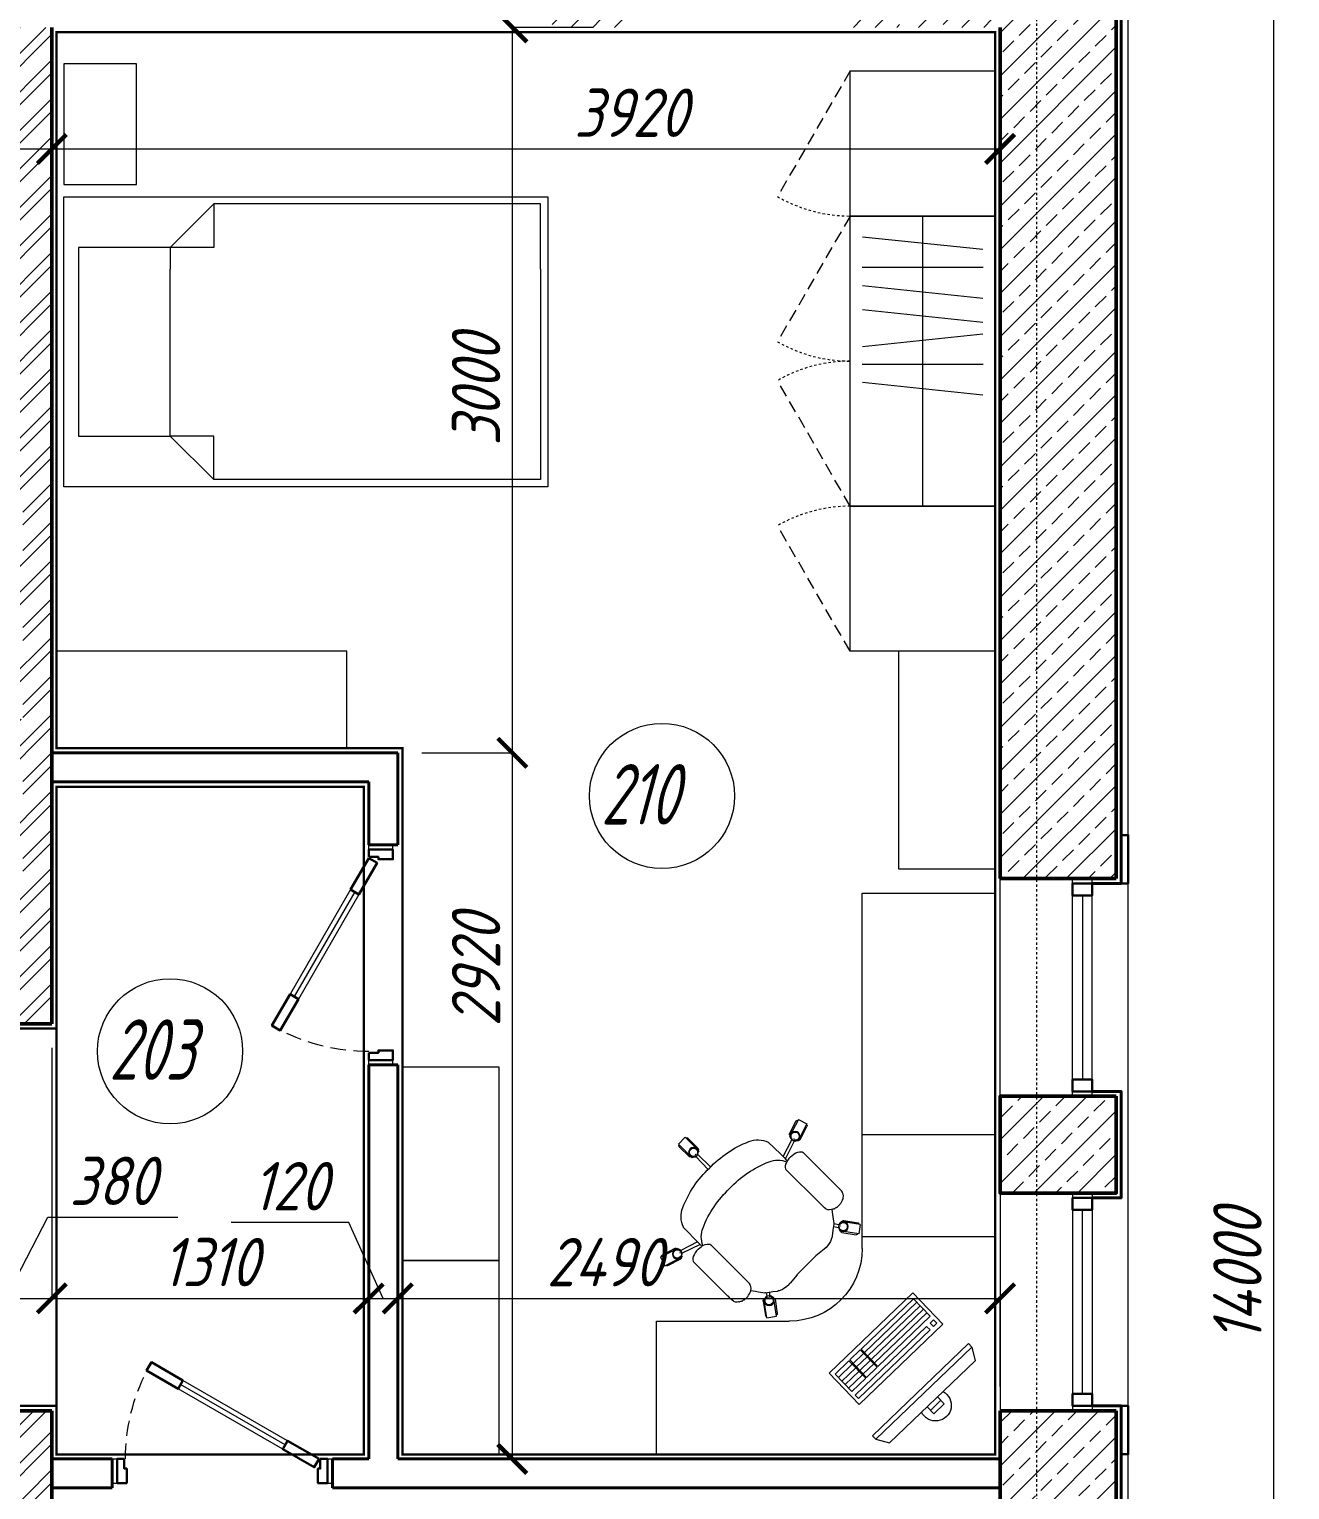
# Model space of a CAD drawing. Header units: millimetres. Extents: x 54 to 1314, y 20 to 614.
# Drawn here: x 670.3 to 722.4, y 493.6 to 554 of the extents above; entities that cross this region are included whole.
import ezdxf

# ---------------------------------------------------------------- set-up
doc = ezdxf.new("R2010")
doc.units = ezdxf.units.MM
for name, pattern in [('CENTER2', [1.125, 0.75, -0.125, 0.125, -0.125]), ('невидимая', [9.525, 6.35, -3.175]), ('невидимая2', [0.1875, 0.125, -0.0625])]:
    doc.linetypes.add(name, pattern=pattern)
for name, color, linetype, lineweight in [('A_ДВЕРИ', 106, 'Continuous', 30), ('A_ОКНА', 4, 'Continuous', 13), ('A_ПЕРЕГОР', 213, 'Continuous', 40), ('A_РАЗМ.ОСНОВНЫЕ', 4, 'Continuous', 13), ('A_ТЕХНОЛОГ', 36, 'Continuous', 9), ('А_КИРПИЧ ОБЛИЦ.', 250, 'Continuous', 30), ('А_МАРК.ПОМЕЩЕНИЙ', 173, 'Continuous', 20), ('А_МЕБЕЛЬ', 36, 'Continuous', 9), ('А_ОК.ПЕРЕПЛЕТ', 4, 'Continuous', 30), ('А_ПЕРВЫЙ ПЛАН', 102, 'Continuous', 15), ('А_СТЕНЫ ГАЗОБЕТОН', 5, 'Continuous', 50), ('А_СТЕНЫ КИРПИЧ', 5, 'Continuous', 50), ('А_ШТУКАТУРКА ФАСАД', 7, 'Continuous', 15), ('ОСИ', 40, 'CENTER2', 18)]:
    doc.layers.add(name, color=color, linetype=linetype, lineweight=lineweight)
doc.styles.add('ROMANS', font='romans.shx', dxfattribs={"width": 0.8, "oblique": 15})
doc.styles.add('SPDS', font='romans.shx', dxfattribs={"width": 0.85, "oblique": 15})
doc.dimstyles.new('100', dxfattribs={"dimtxt": 2, "dimasz": 1.2, "dimexe": 0, "dimexo": 1, "dimgap": 0.5, "dimtad": 1, "dimdec": 0, "dimlfac": 100, "dimdsep": 46, "dimtxsty": 'ROMANS', "dimblk1": 'ARCHTICK', "dimblk2": 'ARCHTICK', "dimsah": 1, "dimcen": 2, "dimclrd": 256, "dimclre": 256, "dimclrt": 256, "dimadec": 0, "dimazin": 2, "dimtfac": 1, "dimtdec": 0, "dimtmove": 1, "dimatfit": 3, "dimfxl": 1, "dimtvp": 1.5, "dimtolj": 1, "dimtzin": 0, "dimlwd": -1, "dimlwe": -1, "dimarcsym": 0})
pattern_1 = [(45, (289238.3103, -36474.056), (-0.898025612, 0.898025612), []), (45, (289239.2083, -36474.056), (-0.898025612, 0.898025612), [0.635, -0.3175])]

# ---------------------------------------------------------------- blocks, each defined once
blk = doc.blocks.new('Дверь 900х2100 СТ')
at = {"layer": 'A_ДВЕРИ', "lineweight": 9}
for p, q in [((-1.622, 5), (-1.022, 5)), ((6.878, 5), (7.478, 5)), ((-1.622, 4), (-1.122, 4)), ((6.978, 4), (7.478, 4))]:
    blk.add_line(p, q, dxfattribs=at)
at = {"layer": 'A_ДВЕРИ'}
for points in [[(-1.122, 4), (-1.122, 4.4), (-1.022, 4.4), (-1.022, 5), (-1.422, 5), (-1.422, 4), (-1.122, 4)], [(6.978, 4), (6.978, 4.4), (6.878, 4.4), (6.878, 5), (7.278, 5), (7.278, 4), (6.978, 4)], [(6.928, 4), (5.629, 3.25), (5.429, 3.596), (6.728, 4.346), (6.928, 4)], [(1.299, 0.75), (0, 0), (-0.2, 0.346), (1.099, 1.096), (1.299, 0.75)]]:
    blk.add_lwpolyline(points, dxfattribs=at)
at = {"layer": 'A_ДВЕРИ', "lineweight": 9}
for points in [[(5.429, 3.596), (1.099, 1.096)], [(5.629, 3.25), (1.299, 0.75)]]:
    blk.add_lwpolyline(points, dxfattribs=at)
at = {"layer": 'A_ДВЕРИ', "color": 4, "lineweight": 15}
blk.add_lwpolyline([(5.529, 3.423), (1.199, 0.923)], dxfattribs=at)
at = {"layer": 'A_ДВЕРИ', "linetype": 'невидимая', "lineweight": 9, "ltscale": 0.1}
blk.add_arc((6.928, 4), 8, 180, 207.13404, dxfattribs=at)
blk = doc.blocks.new('_ARCHTICK')
at = {"color": 0, "linetype": 'ByBlock', "const_width": 0.15}
blk.add_lwpolyline([(-0.5, -0.5), (0.5, 0.5)], dxfattribs=at)
blk = doc.blocks.new('*D358')
at = {"layer": 'A_РАЗМ.ОСНОВНЫЕ', "transparency": 16777216}
for p, q in [((671.225, 553.117), (671.225, 549.089)), ((667.425, 550.742), (667.425, 549.089)), ((669.325, 549.089), (666.38, 545.339)), ((667.425, 549.089), (671.225, 549.089)), ((666.38, 545.339), (661.01, 545.339))]:
    blk.add_line(p, q, dxfattribs=at)
at = {"layer": 'Defpoints', "color": 0, "transparency": 16777216}
for p in [(671.225, 554.117), (667.425, 551.742), (671.225, 549.089)]:
    blk.add_point(p, dxfattribs=at)
at = {"layer": 'A_РАЗМ.ОСНОВНЫЕ', "transparency": 16777216, "xscale": 1.2, "yscale": 1.2, "zscale": 1.2, "rotation": 180}
blk.add_blockref('_ARCHTICK', (667.425, 549.089), dxfattribs=at)
at = {"layer": 'A_РАЗМ.ОСНОВНЫЕ', "transparency": 16777216, "xscale": 1.2, "yscale": 1.2, "zscale": 1.2}
blk.add_blockref('_ARCHTICK', (671.225, 549.089), dxfattribs=at)
at = {"layer": 'A_РАЗМ.ОСНОВНЫЕ', "transparency": 16777216, "insert": (663.695, 546.839), "char_height": 2, "attachment_point": 5, "style": 'ROMANS'}
blk.add_mtext('\\A1;380', dxfattribs=at)
blk = doc.blocks.new('*D359')
at = {"layer": 'A_РАЗМ.ОСНОВНЫЕ', "transparency": 16777216}
for p, q in [((671.225, 553.117), (671.225, 549.089)), ((710.425, 553.117), (710.425, 549.089)), ((671.225, 549.089), (710.425, 549.089))]:
    blk.add_line(p, q, dxfattribs=at)
at = {"layer": 'Defpoints', "color": 0, "transparency": 16777216}
for p in [(671.225, 554.117), (710.425, 554.117), (710.425, 549.089)]:
    blk.add_point(p, dxfattribs=at)
at = {"layer": 'A_РАЗМ.ОСНОВНЫЕ', "transparency": 16777216, "xscale": 1.2, "yscale": 1.2, "zscale": 1.2, "rotation": 180}
blk.add_blockref('_ARCHTICK', (671.225, 549.089), dxfattribs=at)
at = {"layer": 'A_РАЗМ.ОСНОВНЫЕ', "transparency": 16777216, "xscale": 1.2, "yscale": 1.2, "zscale": 1.2}
blk.add_blockref('_ARCHTICK', (710.425, 549.089), dxfattribs=at)
at = {"layer": 'A_РАЗМ.ОСНОВНЫЕ', "transparency": 16777216, "insert": (695.157, 550.589), "char_height": 2, "attachment_point": 5, "style": 'ROMANS'}
blk.add_mtext('\\A1;3920', dxfattribs=at)
blk = doc.blocks.new('*D371')
at = {"layer": 'A_РАЗМ.ОСНОВНЫЕ', "transparency": 16777216}
for p, q in [((667.425, 511.917), (667.425, 501.56)), ((671.225, 511.917), (671.225, 501.56)), ((669.325, 501.56), (671.062, 504.919)), ((671.062, 504.919), (676.432, 504.919)), ((667.425, 501.56), (671.225, 501.56))]:
    blk.add_line(p, q, dxfattribs=at)
at = {"layer": 'Defpoints', "color": 0, "transparency": 16777216}
for p in [(667.425, 512.917), (671.225, 512.917), (671.225, 501.56)]:
    blk.add_point(p, dxfattribs=at)
at = {"layer": 'A_РАЗМ.ОСНОВНЫЕ', "transparency": 16777216, "xscale": 1.2, "yscale": 1.2, "zscale": 1.2, "rotation": 180}
blk.add_blockref('_ARCHTICK', (667.425, 501.56), dxfattribs=at)
at = {"layer": 'A_РАЗМ.ОСНОВНЫЕ', "transparency": 16777216, "xscale": 1.2, "yscale": 1.2, "zscale": 1.2}
blk.add_blockref('_ARCHTICK', (671.225, 501.56), dxfattribs=at)
at = {"layer": 'A_РАЗМ.ОСНОВНЫЕ', "transparency": 16777216, "insert": (673.747, 506.419), "char_height": 2, "attachment_point": 5, "style": 'ROMANS'}
blk.add_mtext('\\A1;380', dxfattribs=at)
blk = doc.blocks.new('*D372')
at = {"layer": 'A_РАЗМ.ОСНОВНЫЕ', "transparency": 16777216}
for p, q in [((671.225, 511.917), (671.225, 501.56)), ((671.225, 501.56), (684.325, 501.56)), ((684.325, 495.701), (684.325, 501.56))]:
    blk.add_line(p, q, dxfattribs=at)
at = {"layer": 'Defpoints', "color": 0, "transparency": 16777216}
for p in [(671.225, 512.917), (684.325, 501.56), (684.325, 494.701)]:
    blk.add_point(p, dxfattribs=at)
at = {"layer": 'A_РАЗМ.ОСНОВНЫЕ', "transparency": 16777216, "xscale": 1.2, "yscale": 1.2, "zscale": 1.2, "rotation": 180}
blk.add_blockref('_ARCHTICK', (671.225, 501.56), dxfattribs=at)
at = {"layer": 'A_РАЗМ.ОСНОВНЫЕ', "transparency": 16777216, "xscale": 1.2, "yscale": 1.2, "zscale": 1.2}
blk.add_blockref('_ARCHTICK', (684.325, 501.56), dxfattribs=at)
at = {"layer": 'A_РАЗМ.ОСНОВНЫЕ', "transparency": 16777216, "insert": (677.775, 503.06), "char_height": 2, "attachment_point": 5, "style": 'ROMANS'}
blk.add_mtext('\\A1;1310', dxfattribs=at)
blk = doc.blocks.new('*D373')
at = {"layer": 'A_РАЗМ.ОСНОВНЫЕ', "transparency": 16777216}
for p, q in [((683.5, 504.7), (678.638, 504.7)), ((684.925, 501.56), (683.5, 504.7)), ((684.325, 495.701), (684.325, 501.56)), ((684.325, 501.56), (685.525, 501.56)), ((685.525, 495.701), (685.525, 501.56))]:
    blk.add_line(p, q, dxfattribs=at)
at = {"layer": 'Defpoints', "color": 0, "transparency": 16777216}
for p in [(685.525, 501.56), (684.325, 494.701), (685.525, 494.701)]:
    blk.add_point(p, dxfattribs=at)
at = {"layer": 'A_РАЗМ.ОСНОВНЫЕ', "transparency": 16777216, "xscale": 1.2, "yscale": 1.2, "zscale": 1.2, "rotation": 180}
blk.add_blockref('_ARCHTICK', (684.325, 501.56), dxfattribs=at)
at = {"layer": 'A_РАЗМ.ОСНОВНЫЕ', "transparency": 16777216, "xscale": 1.2, "yscale": 1.2, "zscale": 1.2}
blk.add_blockref('_ARCHTICK', (685.525, 501.56), dxfattribs=at)
at = {"layer": 'A_РАЗМ.ОСНОВНЫЕ', "transparency": 16777216, "insert": (681.069, 506.2), "char_height": 2, "attachment_point": 5, "style": 'ROMANS'}
blk.add_mtext('\\A1;120', dxfattribs=at)
blk = doc.blocks.new('*D374')
at = {"layer": 'A_РАЗМ.ОСНОВНЫЕ', "transparency": 16777216}
for p, q in [((686.525, 524.117), (690.263, 524.117)), ((690.263, 494.921), (690.263, 524.117)), ((686.525, 494.921), (690.263, 494.921))]:
    blk.add_line(p, q, dxfattribs=at)
at = {"layer": 'Defpoints', "color": 0, "transparency": 16777216}
for p in [(685.525, 524.117), (690.263, 524.117), (685.525, 494.921)]:
    blk.add_point(p, dxfattribs=at)
at = {"layer": 'A_РАЗМ.ОСНОВНЫЕ', "transparency": 16777216, "xscale": 1.2, "yscale": 1.2, "zscale": 1.2}
for p, rotation in [((690.263, 524.117), 90), ((690.263, 494.921), 270)]:
    blk.add_blockref('_ARCHTICK', p, dxfattribs=dict(at, rotation=rotation))
at = {"layer": 'A_РАЗМ.ОСНОВНЫЕ', "transparency": 16777216, "insert": (688.763, 515.129), "char_height": 2, "attachment_point": 5, "rotation": 90, "style": 'ROMANS'}
blk.add_mtext('\\A1;2920', dxfattribs=at)
blk = doc.blocks.new('*D375')
at = {"layer": 'A_РАЗМ.ОСНОВНЫЕ', "transparency": 16777216}
for p, q in [((693.625, 554.117), (690.263, 554.117)), ((690.263, 524.117), (690.263, 554.117)), ((686.525, 524.117), (690.263, 524.117))]:
    blk.add_line(p, q, dxfattribs=at)
at = {"layer": 'Defpoints', "color": 0, "transparency": 16777216}
for p in [(690.263, 554.117), (694.625, 554.117), (685.525, 524.117)]:
    blk.add_point(p, dxfattribs=at)
at = {"layer": 'A_РАЗМ.ОСНОВНЫЕ', "transparency": 16777216, "xscale": 1.2, "yscale": 1.2, "zscale": 1.2}
for p, rotation in [((690.263, 554.117), 90), ((690.263, 524.117), 270)]:
    blk.add_blockref('_ARCHTICK', p, dxfattribs=dict(at, rotation=rotation))
at = {"layer": 'A_РАЗМ.ОСНОВНЫЕ', "transparency": 16777216, "insert": (688.763, 539.117), "char_height": 2, "attachment_point": 5, "rotation": 90, "style": 'ROMANS'}
blk.add_mtext('\\A1;3000', dxfattribs=at)
blk = doc.blocks.new('кровать 2100х1200')
at = {"color": 0}
for p, q in [((-20, 12), (0, 12)), ((-20, 0), (-20, 12)), ((-15.6, 9.9), (-13.8, 11.7)), ((-13.8, 11.7), (-13.8, 9.9)), ((-0.3, 11.7), (-13.8, 11.7)), ((-0.3, 9), (-0.3, 11.7)), ((0, 12), (0, 0)), ((-15.6, 9.9), (-19.4, 9.9)), ((-19.4, 9.9), (-19.4, 2.1)), ((-15.6, 9.9), (-15.6, 9)), ((-13.8, 9.9), (-15.6, 9.9)), ((-15.6, 2.1), (-15.6, 9)), ((-0.3, 9), (-0.3, 0.3)), ((-19.4, 2.1), (-15.6, 2.1)), ((-15.6, 2.1), (-13.8, 0.3)), ((-13.8, 2.1), (-15.6, 2.1)), ((-13.8, 0.3), (-13.8, 2.1)), ((0, 0), (-20, 0)), ((-0.3, 0.3), (-13.8, 0.3))]:
    blk.add_line(p, q, dxfattribs=at)
blk = doc.blocks.new('CTYL OF')
at = {"color": 0}
for p, q in [((1001.521, 991.595), (1001.703, 992.167)), ((1001.781, 992.247), (1001.538, 991.485)), ((1002.162, 992.125), (1001.781, 992.247)), ((1002.162, 992.125), (1001.919, 991.363)), ((1001.997, 991.443), (1002.179, 992.015)), ((998.509, 991.05), (998.543, 991.119)), ((998.543, 991.119), (998.559, 991.139)), ((998.559, 991.139), (998.606, 991.2)), ((998.606, 991.2), (998.66, 991.245)), ((998.66, 991.245), (998.721, 991.272)), ((998.721, 991.272), (998.743, 991.282)), ((998.743, 991.282), (998.806, 991.295)), ((998.887, 991.295), (998.806, 991.295)), ((998.972, 991.295), (998.887, 991.295)), ((999.059, 991.295), (998.972, 991.295)), ((999.059, 991.295), (1001.057, 991.295)), ((1001.096, 991.284), (1001.057, 991.295)), ((1001.143, 991.255), (1001.096, 991.284)), ((1001.186, 991.209), (1001.143, 991.255)), ((1001.223, 991.147), (1001.186, 991.209)), ((1001.254, 991.072), (1001.223, 991.147)), ((1001.379, 990.594), (1001.645, 991.378)), ((1001.529, 990.594), (1001.76, 991.338)), ((1001.577, 991.472), (1001.538, 991.485)), ((1001.748, 991.418), (1001.71, 991.43)), ((1001.919, 991.363), (1001.88, 991.376)), ((997.281, 990.862), (997.046, 990.539)), ((997.046, 990.539), (997.693, 990.068)), ((997.281, 990.862), (997.928, 990.392)), ((997.877, 990.491), (997.391, 990.844)), ((998.459, 990.795), (998.46, 990.832)), ((998.46, 990.758), (998.459, 990.795)), ((998.46, 990.832), (998.462, 990.868)), ((998.462, 990.723), (998.46, 990.758)), ((998.462, 990.868), (998.466, 990.901)), ((998.466, 990.69), (998.462, 990.723)), ((998.466, 990.901), (998.472, 990.929)), ((998.472, 990.661), (998.466, 990.69)), ((998.472, 990.929), (998.488, 990.99)), ((998.472, 990.661), (998.488, 990.6)), ((998.488, 990.99), (998.498, 991.024)), ((998.498, 990.566), (998.488, 990.6)), ((998.498, 991.024), (998.509, 991.05)), ((998.509, 990.541), (998.498, 990.566)), ((998.509, 990.541), (998.543, 990.471)), ((1001.254, 990.518), (1001.223, 990.443)), ((1001.277, 990.986), (1001.254, 991.072)), ((1001.277, 990.605), (1001.254, 990.518)), ((1001.355, 990.594), (1001.274, 990.594)), ((1001.277, 990.986), (1001.278, 990.982)), ((1001.278, 990.608), (1001.277, 990.605)), ((1001.292, 990.89), (1001.278, 990.982)), ((1001.292, 990.7), (1001.278, 990.608)), ((1001.292, 990.89), (1001.292, 990.885)), ((1001.296, 990.795), (1001.292, 990.885)), ((1001.296, 990.795), (1001.292, 990.705)), ((1001.292, 990.705), (1001.292, 990.7)), ((1001.461, 990.594), (1001.355, 990.594)), ((1001.641, 990.594), (1001.461, 990.594)), ((1001.679, 990.594), (1001.641, 990.594)), ((1002.374, 990.578), (1001.679, 990.594)), ((997.583, 990.087), (997.098, 990.439)), ((997.717, 990.102), (997.693, 990.068)), ((997.915, 989.899), (997.757, 989.7)), ((997.823, 990.246), (997.799, 990.214)), ((997.999, 990.015), (997.831, 990.14)), ((998.075, 990.114), (997.903, 990.239)), ((997.928, 990.392), (997.904, 990.359)), ((998.06, 990.1), (997.915, 989.899)), ((998.075, 990.114), (998.06, 990.1)), ((998.387, 990.344), (998.075, 990.114)), ((998.548, 990.465), (998.387, 990.344)), ((998.559, 990.451), (998.543, 990.471)), ((998.559, 990.451), (998.606, 990.391)), ((998.606, 990.391), (998.66, 990.346)), ((998.66, 990.346), (998.721, 990.318)), ((998.743, 990.309), (998.721, 990.318)), ((998.743, 990.309), (998.807, 990.299)), ((998.887, 990.299), (998.807, 990.299)), ((998.807, 990.299), (998.807, 990.299)), ((998.972, 990.299), (998.887, 990.299)), ((999.059, 990.299), (998.972, 990.299)), ((999.059, 990.299), (1001.057, 990.295)), ((1001.096, 990.307), (1001.057, 990.295)), ((1001.143, 990.335), (1001.096, 990.307)), ((1001.186, 990.381), (1001.143, 990.335)), ((1001.223, 990.443), (1001.186, 990.381)), ((997.621, 989.341), (997.608, 989.187)), ((997.652, 989.491), (997.621, 989.341)), ((997.724, 989.646), (997.652, 989.491)), ((997.739, 989.676), (997.724, 989.646)), ((997.757, 989.7), (997.739, 989.676)), ((997.608, 989.187), (997.616, 989.078)), ((997.616, 989.078), (997.657, 988.642)), ((997.657, 988.65), (997.657, 987.531)), ((1003.336, 988.166), (1004.073, 988.156)), ((1004.944, 988.295), (1004.144, 988.295)), ((1004.144, 988.295), (1004.144, 988.254)), ((1004.144, 988.115), (1004.144, 988.075)), ((1004.244, 988.345), (1004.844, 988.345)), ((1004.944, 988.295), (1004.944, 987.895)), ((997.657, 987.54), (997.616, 987.097)), ((1003.336, 988.025), (1004.073, 988.034)), ((1004.144, 987.936), (1004.144, 987.895)), ((1004.944, 987.895), (1004.144, 987.895)), ((1004.244, 987.845), (1004.844, 987.845)), ((997.607, 986.986), (997.616, 987.097)), ((997.607, 986.986), (997.62, 986.84)), ((997.62, 986.84), (997.652, 986.7)), ((997.724, 986.545), (997.652, 986.7)), ((997.724, 986.545), (997.738, 986.515)), ((997.738, 986.515), (997.756, 986.49)), ((997.87, 986.349), (997.756, 986.49)), ((997.914, 986.291), (997.87, 986.349)), ((998.059, 986.091), (997.914, 986.291)), ((997.046, 985.729), (997.693, 986.2)), ((997.281, 985.406), (997.046, 985.729)), ((997.583, 986.181), (997.098, 985.829)), ((997.281, 985.406), (997.928, 985.876)), ((997.877, 985.777), (997.391, 985.424)), ((997.717, 986.167), (997.693, 986.2)), ((997.823, 986.022), (997.799, 986.054)), ((997.961, 986.225), (997.831, 986.128)), ((998.035, 986.123), (997.903, 986.03)), ((997.928, 985.876), (997.904, 985.909)), ((998.059, 986.091), (998.073, 986.076)), ((998.288, 985.92), (998.073, 986.076)), ((998.386, 985.845), (998.288, 985.92)), ((998.547, 985.724), (998.386, 985.845)), ((998.509, 985.65), (998.543, 985.719)), ((998.543, 985.719), (998.559, 985.739)), ((998.559, 985.739), (998.606, 985.8)), ((998.606, 985.8), (998.66, 985.845)), ((998.66, 985.845), (998.721, 985.872)), ((998.721, 985.872), (998.743, 985.882)), ((998.743, 985.882), (998.791, 985.889)), ((998.806, 985.895), (998.791, 985.889)), ((998.887, 985.895), (998.806, 985.895)), ((998.972, 985.895), (998.887, 985.895)), ((999.059, 985.895), (998.972, 985.895)), ((999.059, 985.895), (1001.057, 985.895)), ((1001.096, 985.884), (1001.057, 985.895)), ((1001.143, 985.855), (1001.096, 985.884)), ((1001.186, 985.809), (1001.143, 985.855)), ((1001.223, 985.747), (1001.186, 985.809)), ((1001.254, 985.672), (1001.223, 985.747)), ((1001.277, 985.586), (1001.254, 985.672)), ((998.459, 985.395), (998.46, 985.432)), ((998.46, 985.358), (998.459, 985.395)), ((998.46, 985.432), (998.462, 985.468)), ((998.462, 985.323), (998.46, 985.358)), ((998.462, 985.468), (998.466, 985.501)), ((998.466, 985.29), (998.462, 985.323)), ((998.466, 985.501), (998.472, 985.529)), ((998.472, 985.261), (998.466, 985.29)), ((998.472, 985.529), (998.488, 985.59)), ((998.472, 985.261), (998.488, 985.2)), ((998.488, 985.59), (998.498, 985.624)), ((998.498, 985.166), (998.488, 985.2)), ((998.498, 985.624), (998.509, 985.65)), ((998.509, 985.141), (998.498, 985.166)), ((998.509, 985.141), (998.543, 985.071)), ((998.559, 985.051), (998.543, 985.071)), ((1001.254, 985.118), (1001.223, 985.043)), ((1001.277, 985.205), (1001.254, 985.118)), ((1001.355, 985.596), (1001.274, 985.596)), ((1001.277, 985.586), (1001.278, 985.582)), ((1001.278, 985.208), (1001.277, 985.205)), ((1001.292, 985.49), (1001.278, 985.582)), ((1001.292, 985.3), (1001.278, 985.208)), ((1001.292, 985.49), (1001.292, 985.485)), ((1001.296, 985.395), (1001.292, 985.485)), ((1001.296, 985.395), (1001.292, 985.305)), ((1001.292, 985.305), (1001.292, 985.3)), ((1001.461, 985.596), (1001.355, 985.596)), ((1001.379, 985.596), (1001.645, 984.812)), ((1002.374, 985.612), (1001.461, 985.596)), ((1001.529, 985.596), (1001.76, 984.852)), ((998.559, 985.051), (998.606, 984.991)), ((998.606, 984.991), (998.66, 984.946)), ((998.66, 984.946), (998.721, 984.918)), ((998.743, 984.909), (998.721, 984.918)), ((998.743, 984.909), (998.806, 984.899)), ((998.887, 984.899), (998.806, 984.899)), ((998.807, 984.899), (998.807, 984.899)), ((998.972, 984.899), (998.887, 984.899)), ((999.059, 984.899), (998.972, 984.899)), ((999.059, 984.895), (1001.057, 984.895)), ((1001.096, 984.907), (1001.058, 984.899)), ((1001.143, 984.935), (1001.096, 984.907)), ((1001.186, 984.981), (1001.143, 984.935)), ((1001.223, 985.043), (1001.186, 984.981)), ((1001.521, 984.595), (1001.703, 984.024)), ((1001.577, 984.718), (1001.538, 984.706)), ((1001.781, 983.944), (1001.538, 984.706)), ((1001.748, 984.773), (1001.71, 984.76)), ((1001.919, 984.827), (1001.88, 984.815)), ((1002.162, 984.065), (1001.919, 984.827)), ((1001.997, 984.747), (1002.179, 984.175)), ((1002.162, 984.065), (1001.781, 983.944))]:
    blk.add_line(p, q, dxfattribs=at)
for centre in [(1001.765, 991.538), (997.714, 990.301), (1004.264, 988.095), (997.714, 985.967), (1001.765, 984.652)]:
    blk.add_circle(centre, 0.2, dxfattribs=at)
for centre, radius, start, end in [((1001.765, 991.538), 0.17, 261.78986, 242.86522), ((1001.751, 992.152), 0.05, 72.32754, 162.32754), ((1002.132, 992.03), 0.05, 342.32754, 72.32754), ((1001.568, 991.58), 0.05, 162.32754, 252.32754), ((1001.95, 991.458), 0.05, 252.32754, 342.32754), ((997.127, 990.48), 0.05, 144, 234), ((997.362, 990.803), 0.05, 54, 144), ((997.847, 990.451), 0.05, 324, 54), ((1000.834, 989.613), 1.028, 23.66768, 65.39861), ((1002.018, 989.613), 1.028, 23.66768, 69.76305), ((997.714, 990.301), 0.17, 333.46232, 314.53768), ((997.612, 990.127), 0.05, 234, 324), ((997.756, 988.244), 4.397, 358.05526, 23.9054), ((998.94, 988.244), 4.397, 358.05526, 23.9054), ((997.756, 987.946), 4.397, 336.0946, 1.94474), ((998.94, 987.946), 4.397, 336.0946, 1.94474), ((1004.264, 988.095), 0.17, 189.46232, 170.53768), ((1004.244, 988.295), 0.05, 90, 180), ((1004.844, 988.295), 0.05, 0, 90), ((1004.244, 987.895), 0.05, 180, 270), ((1004.844, 987.895), 0.05, 270, 0), ((997.127, 985.788), 0.05, 126, 216), ((997.714, 985.967), 0.17, 45.46232, 26.53768), ((997.612, 986.141), 0.05, 36, 126), ((997.847, 985.817), 0.05, 306, 36), ((1000.834, 986.577), 1.028, 294.60139, 336.33232), ((1002.018, 986.577), 1.028, 290.23695, 336.33232), ((997.362, 985.465), 0.05, 216, 306), ((1001.568, 984.61), 0.05, 107.67246, 197.67246), ((1001.765, 984.652), 0.17, 117.13478, 98.21014), ((1001.95, 984.732), 0.05, 17.67246, 107.67246), ((1001.751, 984.039), 0.05, 197.67246, 287.67246), ((1002.132, 984.16), 0.05, 287.67246, 17.67246)]:
    blk.add_arc(centre, radius, start, end, dxfattribs=at)
blk = doc.blocks.new('комп')
at = {"color": 0}
for p, q in [((1246.494, -4681.974), (1245.994, -4682.274)), ((1245.994, -4682.274), (1245.994, -4687.174)), ((1246.494, -4681.974), (1246.694, -4681.974)), ((1246.494, -4681.974), (1246.494, -4687.474)), ((1246.694, -4681.974), (1246.694, -4687.474)), ((1248.007, -4682.181), (1249.807, -4682.181)), ((1248.007, -4682.181), (1248.007, -4686.981)), ((1248.207, -4682.331), (1248.207, -4682.531)), ((1248.207, -4682.331), (1248.407, -4682.331)), ((1248.407, -4682.331), (1248.407, -4682.531)), ((1248.607, -4682.331), (1248.607, -4685.331)), ((1248.607, -4682.331), (1249.607, -4682.331)), ((1248.807, -4682.331), (1248.807, -4685.331)), ((1249.007, -4682.331), (1249.007, -4685.331)), ((1249.207, -4682.331), (1249.207, -4685.331)), ((1249.407, -4682.331), (1249.407, -4685.331)), ((1249.607, -4682.331), (1249.607, -4685.331)), ((1249.807, -4682.181), (1249.807, -4686.981)), ((1248.207, -4682.531), (1248.407, -4682.531)), ((1248.207, -4682.731), (1248.207, -4686.831)), ((1248.207, -4682.731), (1248.407, -4682.731)), ((1248.407, -4682.731), (1248.407, -4686.831)), ((1245.594, -4684.424), (1245.994, -4684.424)), ((1245.594, -4684.424), (1245.594, -4685.024)), ((1245.794, -4684.424), (1245.794, -4685.024)), ((1245.594, -4685.024), (1245.994, -4685.024)), ((1248.607, -4685.331), (1249.607, -4685.331)), ((1248.607, -4685.381), (1248.607, -4685.981)), ((1248.607, -4685.381), (1249.607, -4685.381)), ((1248.807, -4685.381), (1248.807, -4685.981)), ((1249.007, -4685.381), (1249.007, -4685.981)), ((1249.207, -4685.381), (1249.207, -4685.981)), ((1249.407, -4685.381), (1249.407, -4685.981)), ((1249.607, -4685.381), (1249.607, -4685.981)), ((1248.607, -4685.981), (1249.607, -4685.981)), ((1248.607, -4686.031), (1248.607, -4686.831)), ((1248.607, -4686.031), (1249.607, -4686.031)), ((1248.807, -4686.031), (1248.807, -4686.831)), ((1249.007, -4686.031), (1249.007, -4686.831)), ((1249.207, -4686.031), (1249.207, -4686.831)), ((1249.407, -4686.031), (1249.407, -4686.831)), ((1249.607, -4686.031), (1249.607, -4686.831)), ((1246.494, -4687.474), (1245.994, -4687.174)), ((1248.007, -4686.981), (1249.807, -4686.981)), ((1248.207, -4686.831), (1248.407, -4686.831)), ((1248.607, -4686.831), (1249.607, -4686.831)), ((1246.494, -4687.474), (1246.694, -4687.474))]:
    blk.add_line(p, q, dxfattribs=at)
blk.add_arc((1245.794, -4684.724), 0.647, 71.98456, 288.01544, dxfattribs=at)
blk = doc.blocks.new('рабочее место')
at = {"color": 0}
for p, q in [((1228.51, -4712.722), (1228.51, -4726.722)), ((1241.71, -4712.722), (1228.51, -4712.722)), ((1237.51, -4718.222), (1237.51, -4712.722)), ((1241.71, -4712.722), (1241.71, -4718.222)), ((1237.01, -4718.222), (1241.71, -4718.222)), ((1234.01, -4726.722), (1234.01, -4721.222)), ((1228.51, -4726.722), (1234.01, -4726.722))]:
    blk.add_line(p, q, dxfattribs=at)
blk.add_arc((1237.01, -4721.222), 3, 90, 180, dxfattribs=at)
for name, p, rotation in [('комп', (3576.988, -473.396), 316.1577902986481), ('CTYL OF', (-167.821, -4713.762), 315)]:
    blk.add_blockref(name, p, dxfattribs=dict(at, rotation=rotation))
blk = doc.blocks.new('TYMB 1')
at = {"color": 0}
for p, q in [((1025.423, 1006.396), (1025.423, 1003.396)), ((1030.423, 1006.396), (1025.423, 1006.396)), ((1030.423, 1003.396), (1030.423, 1006.396)), ((1025.423, 1003.396), (1030.423, 1003.396))]:
    blk.add_line(p, q, dxfattribs=at)
blk = doc.blocks.new('*D388')
at = {"layer": 'A_РАЗМ.ОСНОВНЫЕ', "transparency": 16777216}
for p, q in [((716.225, 558.917), (721.736, 558.917)), ((721.736, 418.917), (721.736, 558.917)), ((716.425, 418.917), (721.736, 418.917))]:
    blk.add_line(p, q, dxfattribs=at)
at = {"layer": 'Defpoints', "color": 0, "transparency": 16777216}
for p in [(715.225, 558.917), (721.736, 558.917), (715.425, 418.917)]:
    blk.add_point(p, dxfattribs=at)
at = {"layer": 'A_РАЗМ.ОСНОВНЫЕ', "transparency": 16777216, "xscale": 1.2, "yscale": 1.2, "zscale": 1.2}
for p, rotation in [((721.736, 558.917), 90), ((721.736, 418.917), 270)]:
    blk.add_blockref('_ARCHTICK', p, dxfattribs=dict(at, rotation=rotation))
at = {"layer": 'A_РАЗМ.ОСНОВНЫЕ', "transparency": 16777216, "insert": (720.236, 502.502), "char_height": 2, "attachment_point": 5, "rotation": 90, "style": 'ROMANS'}
blk.add_mtext('\\A1;14000', dxfattribs=at)
blk = doc.blocks.new('*D390')
at = {"layer": 'A_РАЗМ.ОСНОВНЫЕ', "transparency": 16777216}
for p, q in [((685.525, 495.701), (685.525, 501.56)), ((685.525, 501.56), (710.425, 501.56)), ((710.425, 497.917), (710.425, 501.56))]:
    blk.add_line(p, q, dxfattribs=at)
at = {"layer": 'Defpoints', "color": 0, "transparency": 16777216}
for p in [(710.425, 501.56), (710.425, 496.917), (685.525, 494.701)]:
    blk.add_point(p, dxfattribs=at)
at = {"layer": 'A_РАЗМ.ОСНОВНЫЕ', "transparency": 16777216, "xscale": 1.2, "yscale": 1.2, "zscale": 1.2, "rotation": 180}
blk.add_blockref('_ARCHTICK', (685.525, 501.56), dxfattribs=at)
at = {"layer": 'A_РАЗМ.ОСНОВНЫЕ', "transparency": 16777216, "xscale": 1.2, "yscale": 1.2, "zscale": 1.2}
blk.add_blockref('_ARCHTICK', (710.425, 501.56), dxfattribs=at)
at = {"layer": 'A_РАЗМ.ОСНОВНЫЕ', "transparency": 16777216, "insert": (694.066, 503.06), "char_height": 2, "attachment_point": 5, "style": 'ROMANS'}
blk.add_mtext('\\A1;2490', dxfattribs=at)

msp = doc.modelspace()

# ---------------------------------------------------------------- hatches: boundary and pattern name
at = {"layer": 'А_СТЕНЫ ГАЗОБЕТОН', "lineweight": 9, "ltscale": 100}
h = msp.add_hatch(dxfattribs=at)
h.set_pattern_fill('ANSI33', color=256, scale=0.2, style=0)
h.set_pattern_definition(pattern_1)
h.paths.add_polyline_path([(704.225, 558.917), (704.225, 554.117), (710.425, 554.117), (710.425, 518.917), (715.225, 518.917), (715.225, 558.917)])
h.paths.add_polyline_path([(695.225, 554.117), (695.225, 558.917), (691.225, 558.917), (691.225, 554.117)])
h = msp.add_hatch(dxfattribs=at)
h.set_pattern_fill('ANSI33', color=256, scale=0.2, style=0)
h.set_pattern_definition([(45, (289170.0103, -36536.056), (-0.898025612, 0.898025612), []), (45, (289170.9083, -36536.056), (-0.898025612, 0.898025612), [0.635, -0.3175])])
h.paths.add_polyline_path([(715.225, 509.917), (710.425, 509.917), (710.425, 505.917), (715.225, 505.917)])
h = msp.add_hatch(dxfattribs=at)
h.set_pattern_fill('ANSI33', color=256, scale=0.2, style=0)
h.set_pattern_definition(pattern_1)
h.paths.add_polyline_path([(703.225, 446.917), (715.225, 446.917), (715.225, 496.917), (710.425, 496.917), (710.425, 451.717), (703.225, 451.717)])
at = {"layer": 'А_СТЕНЫ КИРПИЧ', "lineweight": 9, "ltscale": 100}
h = msp.add_hatch(dxfattribs=at)
h.set_pattern_fill('ANSI32', color=256, scale=3, style=0)
h.set_pattern_definition([(45, (289238.3103, -36342.656), (-0.795495129, 0.795495129), []), (45, (289238.8406, -36342.656), (-0.795495129, 0.795495129), [])])
h.paths.add_polyline_path([(670.025, 519.017), (668.625, 519.017), (668.625, 520.417), (670.025, 520.417)], flags=16)
h.paths.add_polyline_path([(670.025, 523.017), (670.025, 521.617), (668.625, 521.617), (668.625, 523.017)], flags=16)
h.paths.add_polyline_path([(670.025, 525.517), (668.625, 525.517), (668.625, 526.917), (670.025, 526.917)], flags=16)
h.paths.add_polyline_path([(670.025, 529.517), (670.025, 528.117), (668.625, 528.117), (668.625, 529.517)], flags=16)
h.paths.add_polyline_path([(668.625, 534.717), (670.025, 534.717), (670.025, 532.017), (668.625, 532.017)], flags=16)
h.paths.add_polyline_path([(667.425, 512.917), (671.225, 512.917), (671.225, 554.117), (667.425, 554.117)])
h = msp.add_hatch(dxfattribs=at)
h.set_pattern_fill('ANSI32', color=256, scale=3, style=0)
h.set_pattern_definition([(45, (289238.3103, -36399.356), (-0.795495129, 0.795495129), []), (45, (289238.8406, -36399.356), (-0.795495129, 0.795495129), [])])
h.paths.add_polyline_path([(667.425, 496.917), (671.225, 496.917), (671.225, 489.217), (667.425, 489.217)])

# ---------------------------------------------------------------- linework, layer by layer
at = {"layer": 'A_ОКНА'}
for p, q in [((713.425, 509.917), (713.425, 518.917)), ((714.225, 509.917), (714.225, 518.917)), ((713.825, 518.217), (713.825, 510.617)), ((713.425, 505.917), (713.425, 496.917)), ((714.225, 505.917), (714.225, 496.917)), ((713.825, 497.617), (713.825, 505.217))]:
    msp.add_line(p, q, dxfattribs=at)
at = {"layer": 'A_ПЕРЕГОР'}
for p, q in [((715.425, 518.717), (715.425, 559.117)), ((685.525, 524.117), (671.225, 524.117)), ((685.525, 520.317), (685.525, 524.117)), ((684.325, 522.917), (671.225, 522.917)), ((684.325, 520.317), (684.325, 522.917)), ((685.525, 520.317), (684.325, 520.317)), ((714.225, 518.717), (715.425, 518.717)), ((684.325, 494.921), (684.325, 511.217)), ((685.525, 511.217), (684.325, 511.217)), ((685.525, 494.921), (685.525, 511.217)), ((714.225, 497.117), (715.425, 497.117)), ((715.425, 446.717), (715.425, 497.117)), ((673.725, 494.921), (671.225, 494.921)), ((673.725, 493.721), (673.725, 494.921)), ((682.825, 493.721), (682.825, 494.921)), ((684.325, 494.921), (682.825, 494.921)), ((710.425, 494.921), (685.525, 494.921)), ((673.725, 493.721), (671.225, 493.721)), ((710.425, 493.721), (682.825, 493.721))]:
    msp.add_line(p, q, dxfattribs=at)
msp.add_lwpolyline([(714.225, 505.717), (715.425, 505.717), (715.425, 510.117), (714.225, 510.117)], dxfattribs=at)
at = {"layer": 'Defpoints', "ltscale": 100, "const_width": 0.1}
for points in [[(685.725, 495.101), (710.225, 495.101), (710.225, 553.917), (671.425, 553.917), (671.425, 524.317), (685.725, 524.317)], [(667.225, 495.121), (622.225, 495.121), (622.225, 497.117), (618.025, 497.117), (618.025, 521.717), (622.225, 521.717), (622.225, 538.717), (640.425, 538.717), (640.425, 514.917), (667.225, 514.917), (667.225, 512.717), (671.425, 512.717), (671.425, 497.117), (667.225, 497.117)], [(671.425, 495.101), (684.125, 495.101), (684.125, 522.717), (671.425, 522.717)]]:
    msp.add_lwpolyline(points, close=True, dxfattribs=at)
at = {"layer": 'А_МАРК.ПОМЕЩЕНИЙ'}
for centre in [(696.449, 522.337), (676.115, 511.779)]:
    msp.add_circle(centre, 3, dxfattribs=at)
at = {"layer": 'А_МЕБЕЛЬ', "linetype": 'невидимая2', "ltscale": 4}
for p, q in [((704.225, 552.317), (701.225, 547.12)), ((704.225, 546.317), (701.225, 541.12)), ((704.225, 534.317), (701.225, 539.513)), ((704.225, 528.317), (701.225, 533.513))]:
    msp.add_line(p, q, dxfattribs=at)
at = {"layer": 'А_МЕБЕЛЬ'}
for p, q in [((707.225, 534.317), (707.225, 546.317)), ((709.713, 544.926), (704.736, 545.449)), ((709.725, 544.188), (704.725, 544.188)), ((704.736, 543.449), (709.713, 542.926)), ((704.736, 542.449), (709.713, 541.926)), ((704.736, 540.926), (709.713, 541.449)), ((704.725, 540.188), (709.725, 540.188)), ((704.736, 539.449), (709.713, 538.926))]:
    msp.add_line(p, q, dxfattribs=at)
for points in [[(704.225, 552.317), (710.225, 552.317), (710.225, 546.317), (704.225, 546.317)], [(704.225, 546.317), (710.225, 546.317), (710.225, 534.317), (704.225, 534.317)], [(704.225, 534.317), (710.225, 534.317), (710.225, 528.317), (704.225, 528.317)], [(683.425, 528.317), (671.425, 528.317), (671.425, 524.317), (683.425, 524.317)], [(710.225, 519.317), (710.225, 528.317), (706.225, 528.317), (706.225, 519.317)], [(704.725, 518.321), (710.225, 518.321), (710.225, 508.321), (704.725, 508.321)], [(689.725, 503.121), (689.725, 511.121), (685.725, 511.121), (685.725, 503.121)], [(689.725, 495.121), (689.725, 503.121), (685.725, 503.121), (685.725, 495.121)]]:
    msp.add_lwpolyline(points, close=True, dxfattribs=at)
at = {"layer": 'А_МЕБЕЛЬ', "linetype": 'невидимая', "ltscale": 0.0001}
for centre, start, end in [((704.225, 552.317), 240, 270), ((704.225, 546.317), 240, 270), ((704.225, 534.317), 90, 120), ((704.225, 528.317), 90, 120)]:
    msp.add_arc(centre, 6, start, end, dxfattribs=at)
at = {"layer": 'А_ОК.ПЕРЕПЛЕТ'}
for points in [[(714.225, 518.717), (713.425, 518.717), (713.425, 518.217), (714.225, 518.217)], [(714.225, 510.117), (713.425, 510.117), (713.425, 510.617), (714.225, 510.617)], [(714.225, 505.717), (713.425, 505.717), (713.425, 505.217), (714.225, 505.217)], [(714.225, 497.117), (713.425, 497.117), (713.425, 497.617), (714.225, 497.617)]]:
    msp.add_lwpolyline(points, close=True, dxfattribs=at)
at = {"layer": 'А_ПЕРВЫЙ ПЛАН', "ltscale": 100}
for p, q in [((710.425, 509.917), (710.425, 518.917)), ((715.725, 497.117), (715.725, 518.717)), ((710.425, 505.917), (710.425, 496.917))]:
    msp.add_line(p, q, dxfattribs=at)
at = {"layer": 'А_СТЕНЫ ГАЗОБЕТОН', "ltscale": 100}
for p, q in [((715.225, 518.917), (715.225, 558.917)), ((710.425, 554.117), (710.425, 518.917)), ((710.425, 518.917), (714.225, 518.917)), ((710.425, 518.917), (715.225, 518.917)), ((710.425, 496.917), (710.425, 451.717)), ((710.425, 496.917), (714.225, 496.917)), ((710.425, 496.917), (715.225, 496.917)), ((715.225, 446.917), (715.225, 496.917))]:
    msp.add_line(p, q, dxfattribs=at)
msp.add_lwpolyline([(715.225, 509.917), (710.425, 509.917), (710.425, 505.917), (715.225, 505.917)], close=True, dxfattribs=at)
at = {"layer": 'А_СТЕНЫ КИРПИЧ', "ltscale": 100}
for p, q in [((671.225, 554.117), (671.225, 512.917)), ((671.225, 512.917), (667.425, 512.917)), ((671.225, 496.917), (667.425, 496.917)), ((671.225, 489.217), (671.225, 496.917))]:
    msp.add_line(p, q, dxfattribs=at)
at = {"layer": 'А_ШТУКАТУРКА ФАСАД', "color": 7}
for p, q in [((715.725, 518.717), (715.725, 559.417)), ((715.725, 446.417), (715.725, 497.117))]:
    msp.add_line(p, q, dxfattribs=at)
at = {"layer": 'А_ШТУКАТУРКА ФАСАД', "color": 7, "lineweight": 30}
for points in [[(715.425, 518.717), (715.425, 520.717), (715.725, 520.717), (715.725, 518.717)], [(715.425, 497.117), (715.425, 495.117), (715.725, 495.117), (715.725, 497.117)]]:
    msp.add_lwpolyline(points, close=True, dxfattribs=at)
at = {"layer": 'ОСИ', "ltscale": 0.01}
msp.add_line((711.925, 595.481), (711.925, 404.005), dxfattribs=at)

# ---------------------------------------------------------------- block references
at = {"layer": 'A_ТЕХНОЛОГ', "rotation": 90}
msp.add_blockref('TYMB 1', (1678.121, -477.807), dxfattribs=at)
at = {"layer": 'А_КИРПИЧ ОБЛИЦ.', "xscale": -1}
for p, rotation in [((680.325, 512.838), 269.9999999989578), ((675.346, 498.921), 180)]:
    msp.add_blockref('Дверь 900х2100 СТ', p, dxfattribs=dict(at, rotation=rotation))
at = {"layer": 'А_МЕБЕЛЬ'}
msp.add_blockref('кровать 2100х1200', (691.725, 535.117), dxfattribs=at)
at = {"layer": 'А_МЕБЕЛЬ', "xscale": -1, "rotation": 269.9999999999955}
msp.add_blockref('рабочее место', (5422.946, -733.39), dxfattribs=at)

# ---------------------------------------------------------------- texts
at = {"layer": 'А_МАРК.ПОМЕЩЕНИЙ', "style": 'SPDS', "oblique": 15, "width": 0.65}
for s, p in [('210', (693.927, 521.155)), ('203', (673.594, 510.598))]:
    msp.add_text(s, height=2.5, dxfattribs=at).set_placement(p)

# ---------------------------------------------------------------- dimensions: what is measured, and where the dimension line sits
at = {"layer": 'A_РАЗМ.ОСНОВНЫЕ'}
for base, p1, p2, picture, middle in [((721.736, 558.917), (715.425, 418.917), (715.225, 558.917), '*D388', (721.736, 502.502)), ((690.263, 524.117), (685.525, 494.921), (685.525, 524.117), '*D374', (690.263, 515.129))]:
    dim = msp.add_linear_dim(base=base, p1=p1, p2=p2, angle=90, dimstyle='100', dxfattribs=at)
    dim.commit()
    dim.dimension.update_dxf_attribs({"geometry": picture, "text_midpoint": middle, "dimtype": 160})
dim = msp.add_linear_dim(base=(690.263, 554.117), p1=(685.525, 524.117), p2=(694.625, 554.117), angle=90, dimstyle='100', dxfattribs=at)
dim.commit()
dim.dimension.update_dxf_attribs({"geometry": '*D375', "text_midpoint": (688.763, 539.117)})
for base, p1, p2, picture, middle in [((671.225, 549.089), (667.425, 551.742), (671.225, 554.117), '*D358', (665.88, 545.339)), ((710.425, 549.089), (671.225, 554.117), (710.425, 554.117), '*D359', (695.157, 549.089)), ((671.225, 501.56), (667.425, 512.917), (671.225, 512.917), '*D371', (671.562, 504.919)), ((685.525, 501.56), (684.325, 494.701), (685.525, 494.701), '*D373', (683, 504.7)), ((710.425, 501.56), (685.525, 494.701), (710.425, 496.917), '*D390', (694.066, 501.56))]:
    dim = msp.add_linear_dim(base=base, p1=p1, p2=p2, dimstyle='100', dxfattribs=at)
    dim.commit()
    dim.dimension.update_dxf_attribs({"geometry": picture, "text_midpoint": middle, "dimtype": 160})
dim = msp.add_linear_dim(base=(684.325, 501.56), p1=(671.225, 512.917), p2=(684.325, 494.701), dimstyle='100', dxfattribs=at)
dim.commit()
dim.dimension.update_dxf_attribs({"geometry": '*D372', "text_midpoint": (677.775, 503.06)})

doc.saveas('drawing.dxf')
